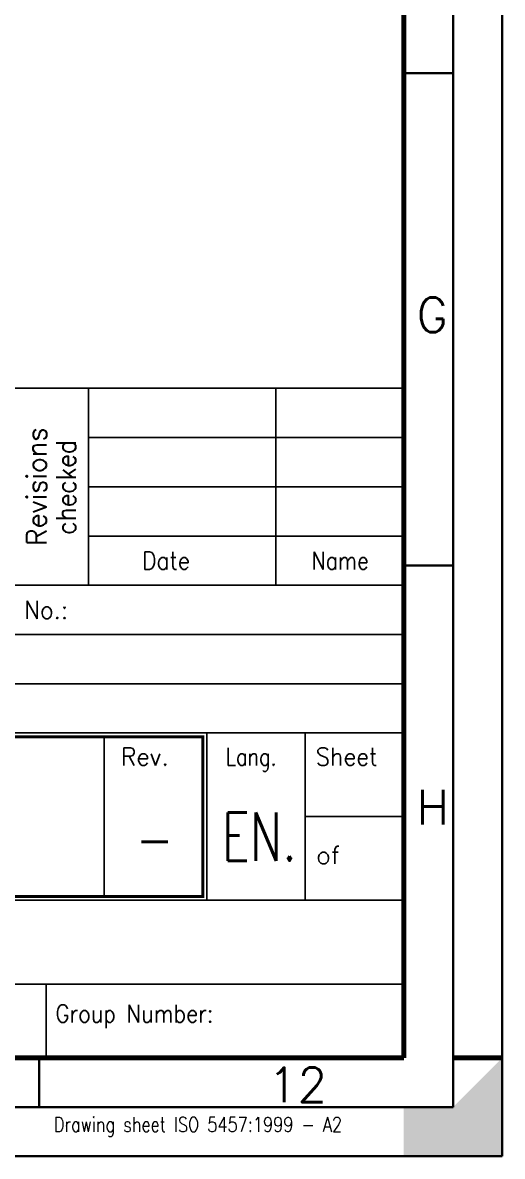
# Model space of a CAD drawing. Extents: x 0 to 11880, y 0 to 8400.
# Drawn here: x 10906 to 11880, y 0 to 2303 of the extents above; entities that cross this region are included whole.
import ezdxf

# ---------------------------------------------------------------- set-up
doc = ezdxf.new("R2010")
doc.units = 0
doc.header["$LTSCALE"] = 20
doc.layers.get('0').update_dxf_attribs({"linetype": 'CONTINUOUS'})
doc.layers.add('10', color=3, linetype='CONTINUOUS')
doc.layers.add('schriftfeld', color=7, linetype='CONTINUOUS')
doc.layers.add('M_EQUIP_E7', color=7, linetype='CONTINUOUS', lineweight=70)
doc.styles.add('S', font='simplex.shx', dxfattribs={"width": 0.8})
doc.styles.add('SIMPLEX', font='simplex.shx')

# ---------------------------------------------------------------- blocks, each defined once
blk = doc.blocks.new('A$C29D363F0')
at = {"color": 3, "linetype": 'Continuous', "lineweight": 35}
for p, q in [((589, 110), (584, 110)), ((589, 60), (584, 60)), ((547, 10), (547, 5))]:
    blk.add_line(p, q, dxfattribs=at)
at = {"linetype": 'Continuous'}
blk.add_line((594, 10), (589, 10), dxfattribs=at)
at = {"color": 3, "linetype": 'Continuous', "lineweight": 35}
for points in [[(594, 0), (0, 0), (0, 420), (594, 420)], [(589, 5), (15, 5), (15, 415), (589, 415)]]:
    blk.add_lwpolyline(points, close=True, dxfattribs=at)
at = {"color": 7, "linetype": 'Continuous', "lineweight": 70}
blk.add_lwpolyline([(584, 10), (20, 10), (20, 410), (584, 410)], close=True, dxfattribs=at)
at = {"linetype": 'Continuous'}
for points in [[(589, 5), (584, 5), (594, 10), (594, 0)], [(589, 10), (594, 10), (589, 5), (589, 10)], [(594, 10), (594, 0), (589, 10), (594, 10)], [(594, 0), (584, 0), (589, 5), (584, 5)]]:
    blk.add_solid(points, dxfattribs=at)
at = {"color": 3, "linetype": 'Continuous', "lineweight": 35, "style": 'S'}
for s, p in [('G', (585.3, 83.71)), ('H', (585.3, 33.71)), ('12', (570.21, 5.51))]:
    blk.add_text(s, height=3.5, dxfattribs=at).set_placement(p)
at = {"color": 3, "linetype": 'Continuous', "lineweight": 35, "style": 'S', "width": 0.8}
blk.add_text('Drawing sheet ISO 5457:1999 - A2', height=1.5, dxfattribs=at).set_placement((548.47, 2.49))
blk = doc.blocks.new('A$C6EAD2A84')
at = {"layer": '10', "color": 3}
blk.add_line((0, 68), (180, 68), dxfattribs=at)
at = {"layer": 'schriftfeld', "color": 3}
for p, q in [((148, 68), (148, 48)), ((167, 68), (167, 48)), ((180, 68), (180, 48)), ((19, 48), (179, 48)), ((0, 33), (180, 33)), ((149.6, 32.6), (149.6, 16.4)), ((160, 33), (160, 16)), ((170, 33), (170, 16)), ((170, 24.5), (180, 24.5)), ((107, 16), (180, 16)), ((15, 7.5), (180, 7.5)), ((143.7, 7.5), (143.7, 0))]:
    blk.add_line(p, q, dxfattribs=at)
at = {"layer": 'schriftfeld', "color": 4}
for p, q in [((148, 63), (180, 63)), ((148, 58), (180, 58)), ((148, 53), (180, 53)), ((125, 43), (180, 43)), ((125, 38), (180, 38))]:
    blk.add_line(p, q, dxfattribs=at)
at = {"layer": 'schriftfeld', "color": 1}
for p, q in [((180, 48), (15, 48)), ((180, 0), (180, 48)), ((15, 0), (180, 0)), ((15, 0), (180, 0))]:
    blk.add_line(p, q, dxfattribs=at)
at = {"layer": 'schriftfeld', "color": 1, "const_width": 0.3, "flags": 128}
blk.add_lwpolyline([(107.4, 32.6), (107.4, 16.4), (159.6, 16.4), (159.6, 32.6), (107.4, 32.6)], dxfattribs=at)
at = {"layer": 'schriftfeld', "color": 4, "style": 'SIMPLEX'}
for s, width, p in [('Revisions', 0.979218, (143.72, 52.02)), ('checked', 0.883907, (146.71, 53.13))]:
    blk.add_text(s, height=2, rotation=90, dxfattribs=dict(at, width=width)).set_placement(p)
for s, width, p in [(' Date', 0.901728, (152.32, 49.6)), ('Name', 0.84165, (170.65, 49.6)), ('Ref. Drawing No.:', 0.947002, (125.83, 44.6)), (' Rev.', 0.969231, (150.09, 29.69)), (' Lang.', 0.797585, (160.94, 29.69)), ('Sheet', 0.933595, (171.07, 29.69)), ('of', 1.037288, (171.09, 19.69)), ('Group Number:', 0.872067, (144.66, 3.6))]:
    blk.add_text(s, height=1.8, dxfattribs=dict(at, width=width)).set_placement(p)

msp = doc.modelspace()

# ---------------------------------------------------------------- block references
at = {"layer": 'M_EQUIP_E7', "lineweight": 35, "xscale": 20, "yscale": 20, "zscale": 20}
for name, p in [('A$C29D363F0', (0, 0)), ('A$C6EAD2A84', (8080, 200))]:
    msp.add_blockref(name, p, dxfattribs=at)

# ---------------------------------------------------------------- texts
at = {"color": 1, "style": 'SIMPLEX', "width": 0.710102}
for s, p in [('EN.', (11310.8, 600.5)), ('-', (11135.5, 596.7))]:
    msp.add_text(s, height=98, dxfattribs=at).set_placement(p)

doc.saveas('drawing.dxf')
